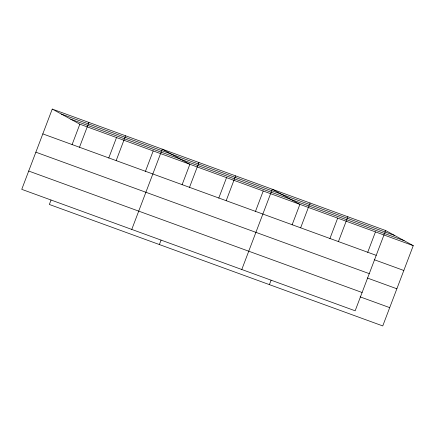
<?xml version="1.0" encoding="UTF-8"?>
<svg xmlns="http://www.w3.org/2000/svg" width="435" height="435" viewBox="0 0 435 435"><rect width="100%" height="100%" fill="white"/><g stroke="black" fill="none" stroke-linecap="round" stroke-linejoin="round"><path stroke-width="0.65" d="M52.243 109.071L21.75 189.345L355.156 310.802L385.644 230.528L52.243 109.071L79.844 124.198L413.25 245.655L382.756 325.929L49.356 204.472L51.031 200.051M72.069 144.676L79.844 124.198M79.491 147.253L88.919 122.431M108.745 158.035L116.52 137.558M116.161 160.613L125.59 135.791M145.415 171.395L153.196 150.918M131.772 229.424L162.266 149.151L189.872 164.278L182.091 184.755M159.379 244.552L161.053 240.136M189.513 187.333L198.942 162.511M218.767 198.115L226.543 177.638M226.184 200.693L235.612 175.87M255.437 211.475L263.218 190.998M241.795 269.504L272.288 189.23L299.894 204.363L292.113 224.841M269.401 284.637L271.076 280.216M300.645 227.82L310.073 202.998M329.899 238.603L337.68 218.125M338.43 241.583L347.859 216.766M367.684 252.371L375.465 231.893M61.351 114.062L394.757 235.52M70.736 119.206L404.142 240.664M42.815 133.893L376.215 255.35M374.225 259.695L403.821 270.478M35.866 152.19L369.266 273.648M367.271 277.992L396.872 288.78M28.699 171.042L362.105 292.505M360.109 296.849L389.706 307.632M385.644 230.528L413.25 245.655"/></g></svg>
